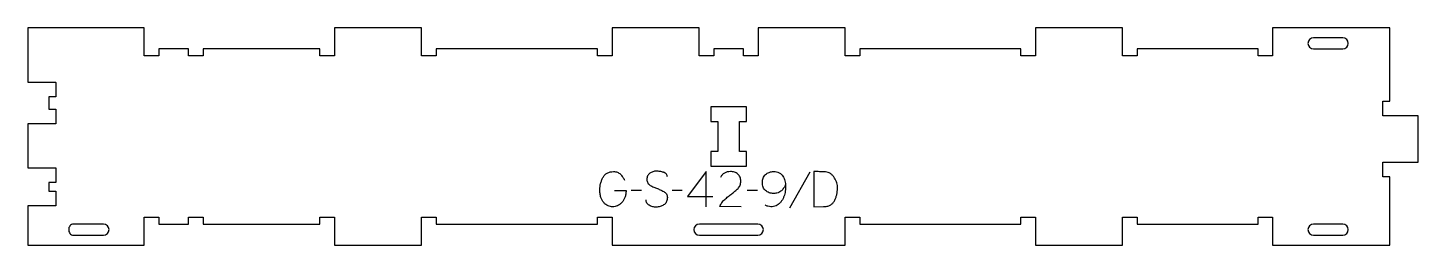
# Model space of a CAD drawing. Extents: x 0 to 1190, y 0 to 186.
import ezdxf

# ---------------------------------------------------------------- set-up
doc = ezdxf.new("R2010")
doc.units = 0
for name, color, linetype in [('1_ANYTOOL_1MMDEEP_LABELS_S', 2, 'CONTINUOUS'), ('3_ANYTOOL_CUTTHROUGH_INSID', 4, 'CONTINUOUS'), ('4_ANYTOOL_CUTTHROUGH_OUTSI', 5, 'CONTINUOUS')]:
    doc.layers.add(name, color=color, linetype=linetype)

msp = doc.modelspace()

# ---------------------------------------------------------------- linework, layer by layer
at = {"layer": '1_ANYTOOL_1MMDEEP_LABELS_S'}
for p, q in [((669.151519, 62.312535), (651.965805, 31.541106)), ((525.108662, 46.669678), (516.322948, 46.583964)), ((560.165805, 46.669678), (551.380091, 46.583964)), ((564.451519, 41.441106), (586.222948, 41.441106)), ((624.365805, 46.669678), (615.580091, 46.583964))]:
    msp.add_line(p, q, dxfattribs=at)
for points in [[(502.222948, 46.583964), (511.994377, 46.541106, -0.031732), (511.726266, 43.533705, -0.048764), (510.981877, 40.616106, -0.050291), (509.872164, 38.305599, -0.060119), (508.287234, 36.298249, -0.036578), (506.555214, 34.811833, -0.050793), (504.596162, 33.651821, -0.051881), (502.643145, 32.984076, -0.053919), (500.594377, 32.741106, -0.055881), (498.559229, 32.948051, -0.055271), (496.619377, 33.598249, -0.05403), (494.6934, 34.757443, -0.038531), (493.008662, 36.255392, -0.067281), (491.460949, 38.366406, -0.049165), (490.437234, 40.787535, -0.047412), (489.764307, 43.991454, -0.028075), (489.580091, 47.269678, -0.03109), (489.747617, 49.961258, -0.031496), (490.249734, 52.610749, -0.031425), (491.100606, 55.238994, -0.02824), (492.258662, 57.748249, -0.064555), (493.787466, 59.899774, -0.078906), (495.853305, 61.525035, -0.076878), (498.476906, 62.499585, -0.050594), (501.280091, 62.783964, -0.039946), (502.939652, 62.651167, -0.052714), (504.542591, 62.216106, -0.053511), (505.925788, 61.500772, -0.05153), (507.130091, 60.512535, -0.040443), (509.170315, 58.089393, -0.04035), (510.794377, 55.369678)], [(547.351519, 58.198249, 0.071867), (547.158406, 59.534856, 0.100684), (546.531877, 60.716106, 0.047558), (546.057323, 61.192557, 0.038563), (545.507323, 61.581285, 0.037928), (544.810135, 61.928753, 0.026634), (544.072948, 62.183964, 0.028461), (541.049615, 62.869946, 0.041577), (537.965805, 63.126821, 0.036938), (536.463445, 63.015681, 0.041531), (534.997948, 62.671464, 0.041583), (533.620571, 62.094255, 0.038125), (532.351519, 61.305392, 0.057611), (531.281367, 60.313488, 0.065808), (530.487234, 59.092892, 0.06469), (530.009738, 57.633338, 0.046778), (529.865805, 56.098249, 0.052235), (530.028161, 54.548407, 0.075448), (530.572948, 53.098249, 0.076671), (531.48904, 51.925197, 0.061023), (532.694377, 51.041106, 0.021951), (535.723231, 49.513761, 0.018213), (538.865805, 48.233964, -0.02405), (541.96729, 46.928502, -0.02981), (544.908662, 45.298249, -0.068439), (546.049964, 44.332319, -0.079282), (546.858662, 43.080392, -0.076308), (547.283662, 41.50171, -0.047772), (547.308662, 39.855392, -0.046243), (547.015428, 38.174433, -0.06359), (546.365805, 36.603606, -0.064671), (545.392981, 35.319418, -0.057073), (544.137234, 34.305392, -0.067522), (541.168925, 32.942482, -0.070793), (537.944377, 32.441106, -0.064027), (534.805361, 32.803622, -0.070447), (531.880091, 33.983964, -0.054374), (530.721674, 34.833596, -0.074742), (529.822948, 35.944678, -0.075199), (529.299941, 37.251056, -0.057737), (529.137234, 38.655392)], [(610.651519, 32.826821), (592.351519, 32.869678, -0.034491), (593.014298, 34.61701, -0.037732), (593.921162, 36.250035, -0.037744), (595.060457, 37.724671, -0.03482), (596.401519, 39.019678, -0.00859), (599.360744, 41.418261, -0.008791), (602.401519, 43.712535, 0.020588), (605.220808, 45.945978, 0.025206), (607.822948, 48.426821, 0.046908), (608.843543, 49.728063, 0.051091), (609.590805, 51.201821, 0.050722), (610.039538, 52.849995, 0.041139), (610.180091, 54.555392, 0.039396), (610.037446, 56.362978, 0.058519), (609.547948, 58.101821, 0.060358), (608.75739, 59.508937, 0.061397), (607.651519, 60.683964, 0.048006), (606.295562, 61.605923, 0.045901), (604.790805, 62.258964, 0.045216), (603.050744, 62.661523, 0.034258), (601.265805, 62.783964, 0.055622), (598.631235, 62.489976, 0.079896), (596.187234, 61.508964, 0.080617), (594.217846, 59.843264, 0.060287), (592.780091, 57.683964)], [(628.651519, 53.398249, -0.040355), (628.81121, 55.373585, -0.055523), (629.342591, 57.276821, -0.056647), (630.212009, 58.882102, -0.055146), (631.415805, 60.255392, -0.049075), (632.889018, 61.358737, -0.04965), (634.549734, 62.151821, -0.048973), (636.456995, 62.635668, -0.037662), (638.422948, 62.783964, -0.043877), (640.83411, 62.571967, -0.070253), (643.121162, 61.825035, -0.073302), (644.887367, 60.610764, -0.068908), (646.244377, 58.948249, -0.035863), (647.266644, 56.961775, -0.03549), (647.996162, 54.850035, -0.035312), (648.439464, 52.558342, -0.03013), (648.580091, 50.226821, -0.014893), (648.5395, 48.864366, -0.010384), (648.430091, 47.505392, -0.008363), (648.278615, 46.225781, -0.015712), (648.065805, 44.955392, -0.031684), (647.502732, 42.563956, -0.036749), (646.619377, 40.273249, -0.036911), (645.451338, 38.210837, -0.036445), (643.994377, 36.341106, -0.047628), (642.327215, 34.816382, -0.057034), (640.383662, 33.673249, -0.057024), (638.230696, 32.998278, -0.047505), (635.980091, 32.783964, -0.070437), (633.374253, 33.152888, -0.082548), (631.008662, 34.283964)], [(648.537234, 51.641106, -0.065468), (647.040602, 48.854276, -0.050402), (644.937234, 46.476821, -0.050491), (643.579096, 45.455301, -0.049967), (642.044377, 44.725035, -0.049164), (640.260771, 44.277149, -0.036961), (638.422948, 44.141106, -0.035579), (636.445856, 44.281971, -0.047416), (634.522948, 44.746464, -0.048195), (632.869272, 45.501059, -0.049749), (631.394377, 46.562535, -0.058696), (630.195066, 47.901858, -0.057929), (629.337234, 49.482178, -0.056403), (628.807591, 51.404137, -0.039073), (628.651519, 53.398249)]]:
    msp.add_lwpolyline(points, format="xyb", dxfattribs=at)
msp.add_lwpolyline([(580.437234, 32.783964), (580.480091, 62.826821), (564.451519, 41.441106)], dxfattribs=at)
msp.add_lwpolyline([(672.580091, 62.783964), (672.580091, 32.783964), (681.108662, 32.869678, 0.046402), (684.015036, 33.177854, 0.07465), (686.744377, 34.166106, 0.077785), (688.827362, 35.755129, 0.06915), (690.365805, 37.883964, 0.029998), (691.503331, 40.37928, 0.031416), (692.326519, 42.994678, 0.031395), (692.819163, 45.712001, 0.029153), (692.980091, 48.469678, 0.03275), (692.827611, 50.7951, 0.035889), (692.358662, 53.076821, 0.03592), (691.573803, 55.252188, 0.033706), (690.494377, 57.298249, 0.042675), (688.935893, 59.388001, 0.065683), (686.974734, 61.085749, 0.068103), (684.877007, 62.089657, 0.065471), (682.587234, 62.505392, 0.005437), (677.585113, 62.695447, 0.00471)], format="xyb", close=True, dxfattribs=at)
at = {"layer": '3_ANYTOOL_CUTTHROUGH_INSID'}
for points in [[(1100.3834, 177, 1), (1100.3834, 167.5), (1125.3834, 167.5, 1), (1125.3834, 177)], [(64.75, 8.5, 1), (64.75, 18), (39.009651, 18, 0.12263), (37.35456, 17.587875, 0.106401), (36.040385, 16.480762, 0.09127), (35.253336, 14.956608, 0.148392), (35.253336, 11.543392, 0.09127), (36.040385, 10.019238, 0.106401), (37.35456, 8.912125, 0.12263), (39.009651, 8.5)], [(624.75, 8.5, 1), (624.75, 18), (574.75, 18, 1), (574.75, 8.5)], [(1125.3834, 18), (1100.3834, 18, 1), (1100.3834, 8.5), (1125.3834, 8.5, 1)]]:
    msp.add_lwpolyline(points, format="xyb", close=True, dxfattribs=at)
msp.add_lwpolyline([(609, 105.544253), (615, 105.544253), (615, 118.044253), (584.5, 118.044253), (584.5, 105.544253), (590.5, 105.544253), (590.5, 80.044253), (584.5, 80.044253), (584.5, 67.544253), (615, 67.544253), (615, 80.044253), (609, 80.044253)], close=True, dxfattribs=at)
at = {"layer": '4_ANYTOOL_CUTTHROUGH_OUTSI'}
msp.add_lwpolyline([(250, 18), (250, 23.75, -0.414214), (250.25, 24), (262.25, 24, -0.414214), (262.5, 23.75), (262.5, 0), (337, 0), (337, 23.75, -0.414214), (337.25, 24), (349.25, 24, -0.414214), (349.5, 23.75), (349.5, 18), (487.5, 18), (487.5, 23.75, -0.414214), (487.75, 24), (499.75, 24, -0.414214), (500, 23.75), (500, 0), (699.5, 0), (699.5, 23.75, -0.414214), (699.75, 24), (711.75, 24, -0.414214), (712, 23.75), (712, 18), (850, 18), (850, 23.75, -0.414214), (850.25, 24), (862.25, 24, -0.414214), (862.5, 23.75), (862.5, 0), (937, 0), (937, 23.75, -0.414214), (937.25, 24), (949.25, 24, -0.414214), (949.5, 23.75), (949.5, 18), (1049.75, 18), (1052.863641, 18), (1052.863641, 23.75, -0.414214), (1053.113641, 24), (1065.113641, 24, -0.414214), (1065.363641, 23.75), (1065.363641, 0), (1165.642251, 0), (1165.642251, 58.428213), (1159.892251, 58.428213, -0.414214), (1159.642251, 58.678213), (1159.642251, 70.678213, -0.414214), (1159.892251, 70.928213), (1189.942251, 70.928213), (1189.942251, 110.428213), (1159.892251, 110.428213, -0.414214), (1159.642251, 110.678213), (1159.642251, 122.678213, -0.414214), (1159.892251, 122.928213), (1165.642251, 122.928213), (1165.642251, 185.5), (1065.363641, 185.5), (1065.363641, 161.75, -0.414214), (1065.113641, 161.5), (1053.113641, 161.5, -0.414214), (1052.863641, 161.75), (1052.863641, 167.5), (1049.75, 167.5), (949.5, 167.5), (949.5, 161.75, -0.414214), (949.25, 161.5), (937.25, 161.5, -0.414214), (937, 161.75), (937, 185.5), (862.5, 185.5), (862.5, 161.75, -0.414214), (862.25, 161.5), (850.25, 161.5, -0.414214), (850, 161.75), (850, 167.5), (712, 167.5), (712, 161.75, -0.414214), (711.75, 161.5), (699.75, 161.5, -0.414214), (699.5, 161.75), (699.5, 185.5), (625, 185.5), (625, 161.75, -0.414214), (624.75, 161.5), (612.75, 161.5, -0.414214), (612.5, 161.75), (612.5, 167.5), (587, 167.5), (587, 161.75, -0.414214), (586.75, 161.5), (574.75, 161.5, -0.414214), (574.5, 161.75), (574.5, 185.5), (500, 185.5), (500, 161.75, -0.414214), (499.75, 161.5), (487.75, 161.5, -0.414214), (487.5, 161.75), (487.5, 167.5), (349.5, 167.5), (349.5, 161.75, -0.414214), (349.25, 161.5), (337.25, 161.5, -0.414214), (337, 161.75), (337, 185.5), (262.5, 185.5), (262.5, 161.75, -0.414214), (262.25, 161.5), (250.25, 161.5, -0.414214), (250, 161.75), (250, 167.5), (150, 167.5), (150, 161.75, -0.414214), (149.75, 161.5), (137.75, 161.5, -0.414214), (137.5, 161.75), (137.5, 167.5), (112, 167.5), (112, 161.75, -0.414214), (111.75, 161.5), (99.75, 161.5, -0.414214), (99.5, 161.75), (99.5, 185.5), (0, 185.5), (0, 139), (23.75, 139, -0.414214), (24, 138.75), (24, 126.75, -0.414214), (23.75, 126.5), (18, 126.5), (18, 116), (23.75, 116, -0.414214), (24, 115.75), (24, 103.75, -0.414214), (23.75, 103.5), (0, 103.5), (0, 66.089), (23.75, 66.089, -0.414214), (24, 65.839), (24, 53.839, -0.414214), (23.75, 53.589), (18, 53.589), (18, 46), (23.75, 46, -0.414214), (24, 45.75), (24, 33.75, -0.414214), (23.75, 33.5), (0, 33.5), (0, 0), (99.5, 0), (99.5, 23.75, -0.414214), (99.75, 24), (111.75, 24, -0.414214), (112, 23.75), (112, 18), (137.5, 18), (137.5, 23.75, -0.414214), (137.75, 24), (149.75, 24, -0.414214), (150, 23.75), (150, 18)], format="xyb", close=True, dxfattribs=at)

doc.saveas('drawing.dxf')
